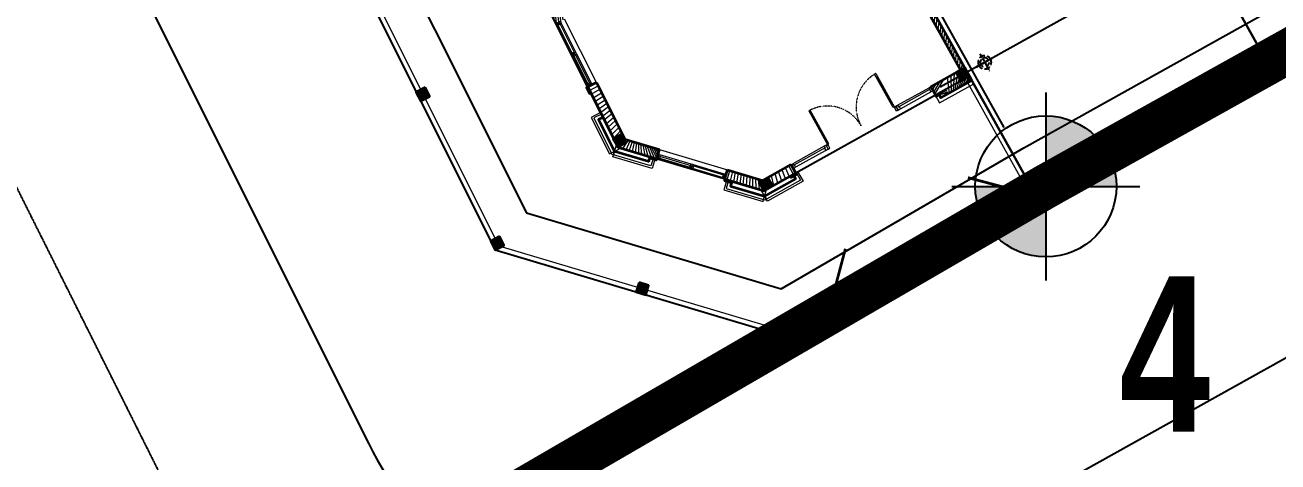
# Model space of a CAD drawing. Header units: millimetres. Extents: x 403824132 to 733479728, y 1974822364 to 2151530530.
# Drawn here: x 568807648 to 568835933, y 2063033764 to 2063043631 of the extents above; entities that cross this region are included whole.
import ezdxf
from ezdxf.xclip import XClip

# ---------------------------------------------------------------- set-up
doc = ezdxf.new("R2010")
doc.units = ezdxf.units.MM
for name, pattern in [('ACAD_ISO10W100', [18.5, 12, -3, 0.5, -3]), ('CENTER', [3, 1.5, -0.5, 0.5, -0.5]), ('CENTER2', [1.125, 0.75, -0.125, 0.125, -0.125]), ('HIDDEN', [0.75, 0.5, -0.25]), ('HIDDEN2', [0.1875, 0.125, -0.0625]), ('Xref Grid (A1)$0$CENTER2', [1.125, 0.75, -0.125, 0.125, -0.125])]:
    doc.linetypes.add(name, pattern=pattern)
for name, color, linetype, lineweight in [('A-COT VACH', 2, 'Continuous', 35), ('A-CUA', 25, 'Continuous', 5), ('A-HATCH', 251, 'Continuous', 5), ('A-NET THAY', 125, 'Continuous', 18), ('A-TUONG', 255, 'Continuous', 35), ('boDnv', 54, 'Continuous', 25)]:
    doc.layers.add(name, color=color, linetype=linetype, lineweight=lineweight)
for name, color, linetype in [('CDC.01.AXIS', 160, 'CENTER2'), ('ChiaLo', 128, 'CENTER'), ('datOlienke', 42, 'Continuous'), ('LogDg', 7, 'Continuous'), ('LoLK', 6, 'Continuous'), ('QH', 7, 'Continuous'), ('QUYEN', 7, 'Continuous'), ('RANHGIOI', 2, 'HIDDEN'), ('TimDg', 222, 'Continuous'), ('ViaHeS', 32, 'Continuous'), ('Xref Grid (A1)$0$01.AXIS', 160, 'Xref Grid (A1)$0$CENTER2')]:
    doc.layers.add(name, color=color, linetype=linetype)
doc.styles.add('ARIALB', font='', dxfattribs={"width": 0.75})
doc.styles.add('rms', font='romans.shx', dxfattribs={"width": 0.7, "bigfont": 'vns.shx'})
doc.styles.get('ARIALB').set_extended_font_data('.VnArialH', bold=True)
doc.linetypes.add('ADL', pattern='A,0.125,-0.15,["++",rms,S=0.5,R=0,X=0,Y=-0.2245],-1.35,1.125', length=2.75)

# ---------------------------------------------------------------- blocks, each defined once
blk = doc.blocks.new('NEN A')
at = {"layer": 'datOlienke'}
blk.add_lwpolyline([(-4.656612873077393e-10, -4.656612873077393e-10), (7.20807887474075, 6.996906685642898, 0.001635701081645356), (7.529294191859663, 19.99999999976717), (-185.539609918138, 19.99999999906868), (-186.2274579335935, 4.79076751251705), (-181.4541111353319, -0.1172014772891998), (-174.713634933345, -2.793967723846436e-09)], format="xyb", close=True, dxfattribs=at)
at = {"layer": 'LoLK'}
for points in [[(-175.0051578644197, 19.99999999930151), (-185.5396099183708, 19.99999999883585), (-186.2274579340592, 4.79076751251705), (-181.4541111341678, -0.1172014768235385), (-175.0051578632556, -0.005068918224424124)], [(-169.0051578637213, 19.99999999906868), (-175.0051578641869, 19.99999999930151), (-175.0051578637213, -0.005068918690085411), (-174.7136349494103, 9.080395102500916e-09), (-169.0051578632556, 8.847564458847046e-09)], [(-163.0051578639541, 19.99999999906868), (-169.0051578637213, 19.99999999953434), (-169.0051578634884, -1.396983861923218e-09), (-163.0051578632556, -1.396983861923218e-09)]]:
    blk.add_lwpolyline(points, close=True, dxfattribs=at)
blk = doc.blocks.new('phao cua chinh mb a1')
at = {"layer": 'A-TUONG'}
blk.add_lwpolyline([(0, 0), (0, -30), (-150, -30), (-150, 0)], dxfattribs=at)
blk = doc.blocks.new('*U143')
at = {"layer": 'A-CUA', "color": 32}
for points in [[(60, -40.0000000000291), (45.00000000005821, -40), (45.00000000005821, -10.00000057413944), (0, -10.00000057413944), (0, -40), (0, -40), (0, -89.9999994058805), (0, -89.9999994058805), (0, -119.9999988217211), (45.00000000005821, -119.9999988217211), (45.00000000005821, -89.9999994058805), (60, -89.9999994058805)], [(30, -89.9999994059096), (59.99999999994179, -89.9999994059096), (60, -40.0000000000291), (29.99999999994179, -40.0000000000291)], [(792.4999971288772, -89.9999994059096), (762.4999971289354, -89.9999994059096), (762.4999971288772, -40.0000000000291), (792.4999971289354, -40.0000000000291)], [(822.4999971288477, -89.9999994059096), (807.4999971288186, -89.9999994059096), (807.4999971287604, -40.0000000000291), (822.4999971288768, -40.0000000000291), (822.4999971288768, -10.00000057413944), (777.499997128819, -10.00000057413944), (777.4999971287899, -40.0000000000291), (792.4999971289354, -40.0000000000291), (792.4999971288772, -89.9999994059096), (777.499997128819, -89.9999994059096), (777.499997128819, -119.9999988217211), (822.4999971288768, -119.9999988217211)], [(807.4999971288186, -89.9999994059096), (837.4999971287604, -89.9999994059096), (837.4999971288186, -40.0000000000291), (807.4999971287604, -40.0000000000291)], [(1539.999994257696, -40.0000000000291), (1554.999994257638, -40), (1554.999994257638, -10.00000057413944), (1599.999994257696, -10.00000057413944), (1599.999994257696, -40), (1599.999994257696, -40), (1599.999994257696, -89.9999994058805), (1599.999994257696, -89.9999994058805), (1599.999994257696, -119.9999988217211), (1554.999994257638, -119.9999988217211), (1554.999994257638, -89.9999994058805), (1539.999994257696, -89.9999994058805)], [(1569.999994257696, -89.9999994059096), (1539.999994257754, -89.9999994059096), (1539.999994257696, -40.0000000000291), (1569.999994257754, -40.0000000000291)]]:
    blk.add_lwpolyline(points, close=True, dxfattribs=at)
at = {"layer": 'A-CUA', "color": 37, "lineweight": -2}
for points in [[(45.00000000005821, -10.00000057413944), (777.499997128819, -10.00000057413944), (777.499997128819, -40), (45.00000000005821, -40)], [(45.00000000005821, -89.9999994058805), (777.499997128819, -89.9999994058805), (777.499997128819, -119.9999988217211), (45.00000000005821, -119.9999988217211)], [(1554.999994257638, -10.00000057413944), (822.4999971288768, -10.00000057413944), (822.4999971288768, -40), (1554.999994257638, -40)], [(1554.999994257638, -89.9999994058805), (822.4999971288768, -89.9999994058805), (822.4999971288768, -119.9999988217211), (1554.999994257638, -119.9999988217211)]]:
    blk.add_lwpolyline(points, close=True, dxfattribs=at)
blk = doc.blocks.new('cot gia md a1')
at = {"layer": 'A-NET THAY'}
blk.add_lwpolyline([(880.0000001080334, 0), (880.0000001080334, -190), (0, -190), (0, -110)], dxfattribs=at)
at = {"layer": 'A-TUONG'}
blk.add_lwpolyline([(800.0000001080334, 0), (800.0000001080334, -110), (0, -110), (0, 0)], dxfattribs=at)
blk = doc.blocks.new('cot 220')
at = {"layer": 'A-COT VACH'}
h = blk.add_hatch(color=256, dxfattribs=at)
h.dxf.hatch_style = 1
h.paths.add_polyline_path([(110.0000037951395, 109.9999999980937), (-109.9999962048605, 109.9999999980937), (-109.9999962048605, -110.0000000019063), (110.0000037951395, -110.0000000019063)])
blk.add_lwpolyline([(-109.9999962048605, -110.0000000019063), (110.0000037951395, -110.0000000019063), (110.0000037951395, 109.9999999980937), (-109.9999962048605, 109.9999999980937)], close=True, dxfattribs=at)
blk = doc.blocks.new('*U155')
for p, q in [((90.00000000000335, 1049.999999997519), (50.00000000000337, 1049.999999997519)), ((70.0000000000003, 99.9999999999998), (70.00000000000335, 1049.99999999752)), ((2309.999999995042, 1049.999999997511), (2349.999999995042, 1049.999999997511)), ((2329.999999995039, 99.99999999999127), (2329.999999995042, 1049.999999997511)), ((90.0000000000003, 99.9999999999998), (50.00000000000053, 99.99999999999991)), ((2309.999999995039, 99.99999999999133), (2349.999999995039, 99.99999999999127))]:
    blk.add_line(p, q)
for points in [[(50, -1.4210854715202e-13), (90, -2.557953848736361e-13), (90.00000000000367, 1149.99999999752), (50.0000000000039, 1149.99999999752)], [(2349.999999995039, -8.640199666842818e-12), (2309.999999995039, -8.58335624798201e-12), (2309.999999995043, 1149.99999999751), (2349.999999995043, 1149.999999997511)], [(-5.028978692931289e-13, -133.3333333333338), (59.99999999999972, -133.3333333333339), (60.00000000000001, -40.00000000000014), (50.00000000000001, -40.00000000000011), (50, -1.4210854715202e-13), (0, 0)], [(2399.999999995038, -133.3333333333427), (2339.999999995038, -133.3333333333426), (2339.999999995039, -40.00000000000864), (2349.999999995039, -40.00000000000865), (2349.999999995039, -8.640199666842818e-12), (2399.999999995039, -8.782308213994838e-12)]]:
    blk.add_lwpolyline(points, close=True)
at = {"linetype": 'HIDDEN2'}
for centre, radius, start, end in [((49.99999999969573, -4.869775693805423e-10), 1149.999999998287, 0, 89.99996073224843), ((2349.999999996896, -2.014189703913871e-09), 1149.999999999798, 90.00003926775139, 180)]:
    blk.add_arc(centre, radius, start, end, dxfattribs=at)
blk = doc.blocks.new('*U41')
at = {"ltscale": 10}
for p, q in [((900.0000000018626, 0), (0, 0)), ((855.0000000018626, -60), (45, -60)), ((855.0000000018626, -100), (45, -100))]:
    blk.add_line(p, q, dxfattribs=at)
for points in [[(0, -100), (45, -100), (45, -60), (60, -60), (60, 0), (0, 0)], [(900.0000000018626, -100), (855.0000000018626, -100), (855.0000000018626, -60), (840.0000000018626, -60), (840.0000000018626, 0), (900.0000000018626, 0)]]:
    blk.add_lwpolyline(points, close=True, dxfattribs=at)
blk = doc.blocks.new('T1 T5')
at = {"layer": 'A-HATCH'}
h = blk.add_hatch(dxfattribs=at)
h.set_pattern_fill('ANSI31', color=256, scale=0.5)
h.set_pattern_definition([(45, (-235.1630081480835, 262.4999999990687), (-0.04419417382415922, 0.04419417382415922), [])])
h.paths.add_polyline_path([(6.059452053508721, -16.78000000095926), (5.331582951592281, -16.78000000095926), (4.754003960522823, -16.18613161146641), (4.596292548929341, -16.33951710816473), (5.238658853457309, -17.00000000093132), (6.059452053508721, -17.00000000093132)])
h.paths.add_polyline_path([(10.53445205360185, -1.999997674953192), (7.594451959361322, -2.000004000961781), (7.594451959361322, -2.220000000903383), (10.31445205362979, -2.220000000903383), (10.31445205362979, -11.32000000099652), (10.42445205361582, -11.32000000099652), (10.42445205361582, -16.78000000095926), (9.659452053485438, -16.78000000095926), (9.659452053485438, -16.99999600090086), (9.934452053508721, -16.99999725818634), (9.934452053508721, -17.11000000103377), (10.53445205360185, -17.11000000103377), (10.53445205360185, -17.00000000093132)])
h.paths.add_polyline_path([(3.134370991843753, -13.03311131708324), (2.914595637237653, -13.0231718251016), (2.846002210513689, -14.53986351867206), (3.480761662707664, -15.19252502382733), (3.638473074301146, -15.03913952689618), (3.07007802685257, -14.45471409475431)])
h.paths.add_polyline_path([(3.260872709215619, -10.23599046911113), (3.041097354609519, -10.22605097736232), (2.986882850527763, -11.42480560974218), (3.206658205133863, -11.43474510149099)])
h.paths.add_polyline_path([(3.491288201534189, -5.141198157332838), (3.27151284692809, -5.131258665351197), (3.163082026992925, -7.528807988623157), (3.382857381599024, -7.538747480371967)])
h.paths.add_polyline_path([(3.664451958844438, -6.71000011684373), (3.42033805209212, -6.71000011684373), (3.415363226318732, -6.820000116946176), (3.554451958858408, -6.820000116946176), (3.554451958858408, -7.200000000884756), (3.398177469731309, -7.200000000884756), (3.39320264395792, -7.310000000987202), (3.664451958844438, -7.310000000987202)])
h.paths.add_polyline_path([(3.623401400633156, -2.220000000903383), (4.794451959314756, -2.220000000903383), (4.794451959314756, -2.000000000931323), (3.413126177154481, -2.000000000931323), (3.343800060101785, -3.532892449991778), (3.5635754148243, -3.542831941740587)])
h.paths.add_polyline_path([(8.30445195932407, -2.220000000903383), (8.19445195933804, -2.220000000903383), (8.19445195933804, -3.910000117029995), (8.30445195932407, -3.910000117029995)], flags=17)
h.paths.add_polyline_path([(8.30445195932407, -4.71000011684373), (8.19445195933804, -4.71000011684373), (8.19445195933804, -5.570000116946176), (9.31326771620661, -5.570000116946176), (9.31326771620661, -3.672628061147407), (9.26326771627646, -3.65923060150817), (9.26326771627646, -5.46000011684373), (8.30445195932407, -5.46000011684373)], flags=17)
h.paths.add_polyline_path([(10.16445214871783, -9.140000000828877), (10.0544521487318, -9.140000000828877), (10.0544521487318, -10.11000000103377), (10.31445205362979, -10.11000000103377), (10.31445205362979, -10.00000000093132), (10.16445214871783, -10.00000000093132)], flags=17)
at = {"layer": 'A-NET THAY'}
for p, q in [((2.914595637237653, -13.0231718251016), (2.986882850527763, -11.42480560974218)), ((3.134370991843753, -13.03311131708324), (3.206658205133863, -11.43474510149099)), ((4.596292548929341, -16.33951710816473), (3.480761662707664, -15.19252502382733)), ((3.638473074301146, -15.03913952689618), (4.754003960522823, -16.18613161146641)), ((6.059452053508721, -17.00000000093132), (9.659452053485438, -16.99999600090086)), ((5.335237938212231, -20.09547136817127), (5.331413219100796, -19.87550461734645)), ((10.31448530091438, -20.00889363698661), (10.31066058180295, -19.78892688592896))]:
    blk.add_line(p, q, dxfattribs=at)
for points in [[(10.53445205441676, -9.313225746154785e-10), (-8.149072527885437e-10, -9.313225746154785e-10), (-0.6878480181330815, -15.20923248748295), (4.085498780943453, -20.11720147589222), (10.53445205185562, -20.00506891799159)], [(2.676614698139019, -14.63821477489546), (2.652482187375426, -14.61340165743604), (2.653995233820751, -14.58021380286664), (2.733964302344248, -14.58243823051453)], [(5.1921968042152, -17.19000000087544), (5.158406223170459, -17.19000000087544), (5.134847200009972, -17.16577654518187), (5.1921968042152, -17.11000000103377)]]:
    blk.add_lwpolyline(points, close=True, dxfattribs=at)
blk.add_lwpolyline([(10.4244520541979, -2.000000000931323), (10.42445205443073, -0.1100000010337681), (0.1051376108080149, -0.1100000010337681), (-0.5758101099636406, -15.16665777540766), (4.13117228448391, -20.00639069103636), (10.42445205186959, -19.89696493954398), (10.42445205221884, -17.11000000103377)], dxfattribs=at)
at = {"layer": 'A-TUONG'}
for p, q in [((3.134370991843753, -13.03311131708324), (2.914595637237653, -13.0231718251016)), ((3.480761662707664, -15.19252502382733), (3.638473074301146, -15.03913952689618)), ((4.596292548929341, -16.33951710816473), (4.754003960522823, -16.18613161146641)), ((6.059452053508721, -17.00000000093132), (6.059452053508721, -16.78000000095926)), ((9.659452053485438, -16.99999600090086), (9.659452053485438, -16.78000000095926))]:
    blk.add_line(p, q, dxfattribs=at)
for points in [[(9.659452053485438, -16.78000000095926), (10.42445205361582, -16.78000000095926), (10.42445205361582, -11.32000000099652), (10.31445205362979, -11.32000000099652), (10.31445205362979, -2.220000000903383), (7.594451959361322, -2.220000000903383)], [(10.53445205360185, -2.000000000931323), (10.53445205360185, -17.00000000093132)], [(2.914595637237653, -13.0231718251016), (2.846002210513689, -14.53986351867206), (3.480761662707664, -15.19252502382733)], [(3.134370991843753, -13.03311131708324), (3.07007802685257, -14.45471409475431), (3.638473074301146, -15.03913952689618)], [(4.596292548929341, -16.33951710816473), (5.238658853457309, -17.00000000093132), (6.059452053508721, -17.00000000093132)], [(4.754003960522823, -16.18613161146641), (5.331582951592281, -16.78000000095926), (6.059452053508721, -16.78000000095926)], [(9.934452053508721, -16.99999725818634), (9.659452053485438, -16.99999600090086)]]:
    blk.add_lwpolyline(points, dxfattribs=at)
at = {"layer": 'Defpoints'}
blk.add_lwpolyline([(10.53445205360185, -17.00000000093132), (5.238658853457309, -17.00000000093132), (2.846002210513689, -14.53986351867206), (3.413126177154481, -2.000000000931323), (10.53445205360185, -1.999997674953192)], close=True, dxfattribs=at)
at = {"layer": 'QUYEN'}
for points in [[(5.312720123445615, -19.95084098423831, 0.06249999999997622, 0.06249999999997622, 0), (6.203077925252728, -19.02897271281108, 0, 0, -0.1927387260089142), (6.56253120850306, -19.92910962598398, 0, 0, -1.782881781543536)], [(10.31196446332615, -19.86391555098817, 0.06249999999997622, 0.06249999999997622, 0), (9.390096192015335, -18.97355774929747, 0, 0, 0.1927387260089142), (9.06215337838512, -19.8856469092425, 0, 0, 1.782881781543536)]]:
    blk.add_lwpolyline(points, format="xyseb", dxfattribs=at)
at = {"layer": 'A-COT VACH', "xscale": 0.001, "yscale": 0.001, "zscale": 0.001}
for p, rotation in [((-0.4035674349870533, -11.3581437387038), 177.4105234100756), ((-0.5729905910557136, -15.10431455611251), 177.4105234100756), ((1.777681089937687, -17.58652423066087), 224.2033328566191), ((4.195498784771189, -20.00720147578977), 180), ((10.42445205745753, -19.89506891788915), 180)]:
    blk.add_blockref('cot 220', p, dxfattribs=dict(at, rotation=rotation))
for p in [(2.95945205364842, -14.43000000109896), (5.349452049820684, -16.89000000106171), (10.42445204989053, -16.89000000106171)]:
    blk.add_blockref('cot 220', p, dxfattribs=at)
at = {"layer": 'A-CUA'}
for name, p, xscale, yscale, zscale, rotation in [('*U143', (2.904605847899802, -13.02272003004327), 0.000999999999999999, 0.000999999999999999, 0.000999999999999999, 87.41052341007939), ('*U143', (4.589123848010786, -16.3464891766198), 0.001, 0.001, 0.001, 134.2033328566278), ('*U41', (6.059452053508721, -16.88000000105239), -0.001, 0.001, 0.001, 180), ('*U41', (9.659452053485438, -16.88000000105239), 0.001, 0.001, 0.001, 180)]:
    blk.add_blockref(name, p, dxfattribs=dict(at, xscale=xscale, yscale=yscale, zscale=zscale, rotation=rotation))
at = {"layer": 'A-CUA', "extrusion": (0, 0, -1), "xscale": -0.0007500000000000045, "yscale": 0.0007500000000000045, "zscale": -0.0007500000000000045}
blk.add_blockref('*U155', (-6.959452053532004, -16.78000000095926), dxfattribs=at)
at = {"layer": 'A-NET THAY', "zscale": 0.001}
for p, xscale, yscale, rotation in [((2.914595637237653, -13.0231718251016), -0.001, 0.001, 267.410523410079), ((3.480761662707664, -15.19252502382733), 0.001, 0.001, 314.2033328566203), ((4.596292548929341, -16.33951710816473), -0.0009999999999999998, 0.0009999999999999998, 314.2033328566254)]:
    blk.add_blockref('phao cua chinh mb a1', p, dxfattribs=dict(at, xscale=xscale, yscale=yscale, rotation=rotation))
at = {"layer": 'A-NET THAY'}
ref = blk.add_blockref('cot gia md a1', (2.843851979705505, -14.58740797638893), dxfattribs=dict(at, xscale=-0.001, yscale=0.001, zscale=0.001, rotation=267.4105234121467))
XClip(ref).set_block_clipping_path([(0, -110.0000000000091), (109.99999999909778, -9.094947017729282e-12), (919.6847003136063, -9.094947017729282e-12), (919.6847003136063, -236.76940978493985), (0, -236.76940978493985)])
ref = blk.add_blockref('cot gia md a1', (2.812820008140989, -14.50574548216537), dxfattribs=dict(at, xscale=0.001, yscale=0.001, zscale=0.001, rotation=314.2033328566186))
XClip(ref).set_block_clipping_path([(0, -110.0000000000091), (109.99999999909778, -9.094947017729282e-12), (919.6847003136063, -9.094947017729282e-12), (919.6847003136063, -236.76940978493985), (0, -236.76940978493985)])
ref = blk.add_blockref('cot gia md a1', (5.271052510128357, -17.03330725245178), dxfattribs=dict(at, xscale=-0.001, yscale=0.001, zscale=0.001, rotation=314.2033328566613))
XClip(ref).set_block_clipping_path([(0, -110.0000000000091), (109.99999999909778, -9.094947017729282e-12), (919.6847003136063, -9.094947017729282e-12), (919.6847003136063, -236.76940978493985), (0, -236.76940978493985)])
ref = blk.add_blockref('cot gia md a1', (5.1921968042152, -17.00000000093132), dxfattribs=dict(at, xscale=0.001, yscale=0.001, zscale=0.001))
XClip(ref).set_block_clipping_path([(0, -110.0000000000091), (109.99999999909778, -9.094947017729282e-12), (919.6847003136063, -9.094947017729282e-12), (919.6847003136063, -236.76940978493985), (0, -236.76940978493985)])
at = {"layer": 'A-NET THAY', "yscale": 0.001, "zscale": 0.001}
for name, p, xscale in [('phao cua chinh mb a1', (6.059452053508721, -17.00000000093132), 0.001), ('cot gia md a1', (10.53445205360185, -17.00000000093132), -0.001), ('phao cua chinh mb a1', (9.659452053485438, -17.00000000093132), -0.001)]:
    blk.add_blockref(name, p, dxfattribs=dict(at, xscale=xscale))
blk = doc.blocks.new('A$C758D662A')
at = {"linetype": 'HIDDEN', "ltscale": 500}
for radius in [300, 200]:
    blk.add_circle((2.328306436538696e-10, 0), radius, dxfattribs=at)
at = {"layer": 'CDC.01.AXIS', "ltscale": 200}
for p, q in [((437.2546297444496, 0), (-437.2546297444496, 0)), ((2.328306436538696e-10, 437.2546297444496), (2.328306436538696e-10, -437.2546297444496))]:
    blk.add_line(p, q, dxfattribs=at)
blk = doc.blocks.new('pile Plan')
at = {"xscale": 0.5, "yscale": 0.5, "zscale": 0.5}
for p in [(339.9999999998836, 14779), (5440.000004012021, 14779), (339.9999999998836, 9629.999999999985), (5440.000004012021, 9629.999999999993), (339.9999999998836, 8729.999999999985), (5440.000004012021, 8729.999999999993), (339.9999999998836, 5039.999999999999), (5440.000004012021, 5039.999999999999), (339.9999999998836, 4139.999999999999), (5440.000004012021, 4139.999999999999), (339.9999999998836, -0.9999999999967955), (5440.000004012021, -0.9999999999967955)]:
    blk.add_blockref('A$C758D662A', p, dxfattribs=at)
blk = doc.blocks.new('MBT1 A1')
at = {"layer": 'Xref Grid (A1)$0$01.AXIS', "ltscale": 500}
for p, q in [((5.890000004068018, -1.085914304327258), (5.890000004068018, -18.38123720376135)), ((-1.09465468203531, -16.88999999987152), (6.695982173846932, -16.88999999987152))]:
    blk.add_line(p, q, dxfattribs=at)
at = {"xscale": 0.001, "yscale": 0.001, "zscale": 0.001}
blk.add_blockref('pile Plan', (0.1100000000558801, -16.88999999987152), dxfattribs=at)
blk = doc.blocks.new('MBT1 A')
at = {"layer": 'LoLK'}
for name, p in [('NEN A', (4.656612873077393e-10, 4.656612873077393e-10)), ('T1 T5', (-185.5396099187201, 19.99999999976717))]:
    blk.add_blockref(name, p, dxfattribs=at)
at = {"layer": 'LoLK', "xscale": -1}
blk.add_blockref('MBT1 A1', (-169.0051578653511, 20.00000000116415), dxfattribs=at)
blk = doc.blocks.new('moc')
at = {"layer": 'QH', "linetype": 'Continuous'}
h = blk.add_hatch(color=7, dxfattribs=at)
h.paths.add_polyline_path([(3e-16, -1.164153e-10), (0.5291999999550173, -1.164153e-10, 0.4142135623730951), (3e-16, 0.5291999998386017)])
h.paths.add_polyline_path([(-0.5291999999550168, -1.164153e-10, 0.4142135623730951), (3e-16, -0.5292000000714328), (3e-16, -1.164153e-10)])
for p, q in [((3e-16, 0.7055999998236075), (3e-16, -0.7056000000564381)), ((-0.7055999999400226, -1.164153e-10), (0.7055999999400236, -1.164153e-10))]:
    blk.add_line(p, q, dxfattribs=at)
blk.add_circle((3e-16, -1.164153e-10), 0.5291999999550172, dxfattribs=at)

msp = doc.modelspace()

# ---------------------------------------------------------------- linework, layer by layer
at = {"layer": 'boDnv', "color": 10, "linetype": 'ADL', "ltscale": 0.25, "elevation": 0.2756072640632745}
msp.add_lwpolyline([(568982929.51908, 2063126083.266613), (568985590.2476553, 2063134957.335594, 0.001456010128307968), (568980186.1948748, 2063145234.262282), (568812755.8394694, 2063051808.977506), (568818965.849965, 2063039392.62271), (568824715.7978928, 2063037674.622751), (568830196.5555801, 2063040859.051592)], format="xyb", close=True, dxfattribs=at)
at = {"layer": 'ChiaLo', "ltscale": 5, "elevation": 0.2756072640632745}
for points in [[(568825916.6482743, 2063060301.628204), (568835694.7324439, 2063042778.019777)], [(568820659.5657462, 2063057368.202953), (568830440.128131, 2063039840.15324)]]:
    msp.add_lwpolyline(points, dxfattribs=at)
at = {"layer": 'datOlienke', "elevation": 0.2756072640632745}
msp.add_lwpolyline([(568983773.7428663, 2063125405.352705), (568986668.5033273, 2063135059.96545, 0.001635701081645356), (568980592.6788551, 2063146610.064749), (568811429.4851071, 2063052217.86501), (568818262.6639128, 2063038555.541493), (568824844.5036157, 2063036588.984494), (568830693.0766002, 2063039987.121313)], format="xyb", close=True, dxfattribs=at)
at = {"layer": 'LogDg', "elevation": 0.2756072640632745}
msp.add_lwpolyline([(568992095.6274238, 2063137672.62905, 0.0041726284779351), (568976402.9420296, 2063167147.375421, 0.417549530264486), (568965438.22432, 2063170325.577737), (568801602.4505831, 2063078906.05123, 0.4010373898271505), (568798334.6907158, 2063068306.051217), (568815407.2780972, 2063034170.955572, 0.4275136513598196), (568826497.5052987, 2063030752.068844), (568986887.1611526, 2063120248.679183, 0.4060167121569392), (568992095.6274236, 2063137672.62905)], format="xyb", dxfattribs=at)
at = {"layer": 'LoLK', "elevation": 0.2756072640632745}
for points in [[(568831173.7308024, 2063063235.053455), (568825916.6482742, 2063060301.628205), (568835694.7324437, 2063042778.019778), (568840951.8149718, 2063045711.445028)], [(568825916.6482745, 2063060301.628204), (568820659.5657461, 2063057368.202953), (568830440.1281307, 2063039840.153241), (568830693.0765803, 2063039987.121315), (568835694.7324388, 2063042778.019787)], [(568820659.565746, 2063057368.202953), (568811429.4851071, 2063052217.86501), (568818262.6639125, 2063038555.541493), (568824844.5036165, 2063036588.984494), (568830440.1281308, 2063039840.153241)]]:
    msp.add_lwpolyline(points, close=True, dxfattribs=at)
at = {"layer": 'RANHGIOI', "color": 1, "ltscale": 9, "const_width": 1003.354102868895, "elevation": 0.2756072640632745}
msp.add_lwpolyline([(568027417.9867849, 2062707080.704914), (568477714.6616429, 2062858198.057619, 0.05068378633206799), (568659226.3059518, 2062940361.529138), (568830693.0765748, 2063039987.121302), (568989907.0058159, 2063128827.682163, 0.006594107435328542), (568965116.8653734, 2063175230.848447), (568832458.8889688, 2063415855.334484), (568813990.2948691, 2063406130.170882), (568472183.210419, 2063257141.541172), (568471334.5441779, 2063256777.558985, -0.005137433380439285), (568437316.5563966, 2063242599.77521)], format="xyb", dxfattribs=at)
at = {"layer": 'TimDg', "linetype": 'ACAD_ISO10W100', "ltscale": 0.75, "elevation": 0.2756072640632745}
msp.add_lwpolyline([(568865037.846074, 2062924845.448125), (568652878.7531302, 2063349038.381959)], dxfattribs=at)
at = {"layer": 'ViaHeS', "elevation": 0.2756072640632745}
msp.add_lwpolyline([(568971101.8098011, 2063164294.231177), (568964320.7891436, 2063166255.095173), (568804578.4285796, 2063077119.672326), (568802441.6243747, 2063070188.280325), (568818262.6639125, 2063038555.541494), (568824844.503616, 2063036588.984494), (568830693.0765928, 2063039987.121311), (568983773.7428663, 2063125405.352705), (568986668.5033273, 2063135059.96545, 0.0041511948293334)], format="xyb", close=True, dxfattribs=at)

# ---------------------------------------------------------------- block references
at = {"layer": 'LoLK', "xscale": 1003.354102868896, "yscale": 1003.354102868896, "zscale": 1003.354102868896, "rotation": 29.16129448356799}
msp.add_blockref('MBT1 A', (568983773.7428207, 2063125405.352798, 0.2756072640632745), dxfattribs=at)
at = {"layer": 'QH', "xscale": 3010.062308606686, "yscale": 3010.062308606686, "zscale": 3010.062308606686}
msp.add_blockref('moc', (568830693.0765748, 2063039987.121302, 0.2756072640632745), dxfattribs=at)

# ---------------------------------------------------------------- texts
at = {"layer": 'QH', "style": 'ARIALB', "width": 0.75}
msp.add_text('4', height=3511.739360041134, dxfattribs=at).set_placement((568832353.6341407, 2063034445.351544, -2258.526958000429))

doc.saveas('drawing.dxf')
